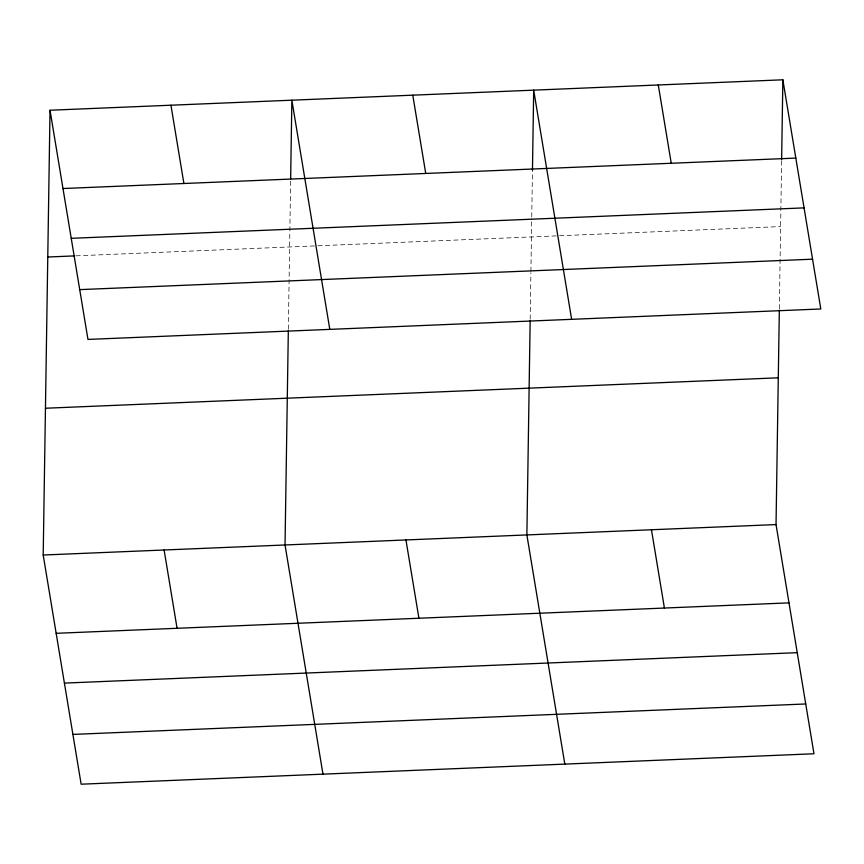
<?xml version="1.0" encoding="UTF-8"?>
<svg xmlns="http://www.w3.org/2000/svg" width="864" height="864" viewBox="0 0 864 864"><rect width="100%" height="100%" fill="white"/><g stroke="black" fill="none" stroke-linecap="round" stroke-linejoin="round"><path stroke-width="0.65" stroke-dasharray="4.32 3.24" d="M288.349 329.216L290.628 180.252M530.183 319.172L530.896 272.743M530.917 271.415L531.727 218.246M531.749 216.907L532.462 170.208M779.35 308.826L781.607 161.19M75.989 255.841L316.472 245.851M317.822 245.797L558.23 235.818M559.57 235.753L780.613 226.573"/><path stroke-width="1.3" d="M779.328 310.154L776.034 524.578L813.974 753.764L81.14 784.199L43.2 555.023L50.026 110.236L782.86 79.801L820.8 308.977L87.966 339.422L50.026 110.236M288.328 330.545L285.034 544.979L322.974 774.155M290.65 178.924L291.859 100.192L329.8 329.378M530.161 320.501L526.878 534.935L564.818 764.111M532.462 170.208L533.693 90.148L571.633 319.324M781.628 159.862L782.86 79.801M62.986 188.525L795.82 158.09M71.226 238.324L804.06 207.878M47.768 257.018L74.639 255.895M79.715 289.624L812.56 259.189M45.446 408.24L778.291 377.806M43.2 555.023L776.034 524.578M56.16 633.312L788.994 602.867M64.4 683.1L797.245 652.666M72.9 734.411L805.734 703.966M658.282 84.974L671.242 163.264M651.456 529.762L664.416 608.051M412.776 95.17L425.736 173.459M405.95 539.957L418.921 618.246M170.942 105.214L183.902 183.503M164.117 550.001L177.077 628.29"/></g></svg>
